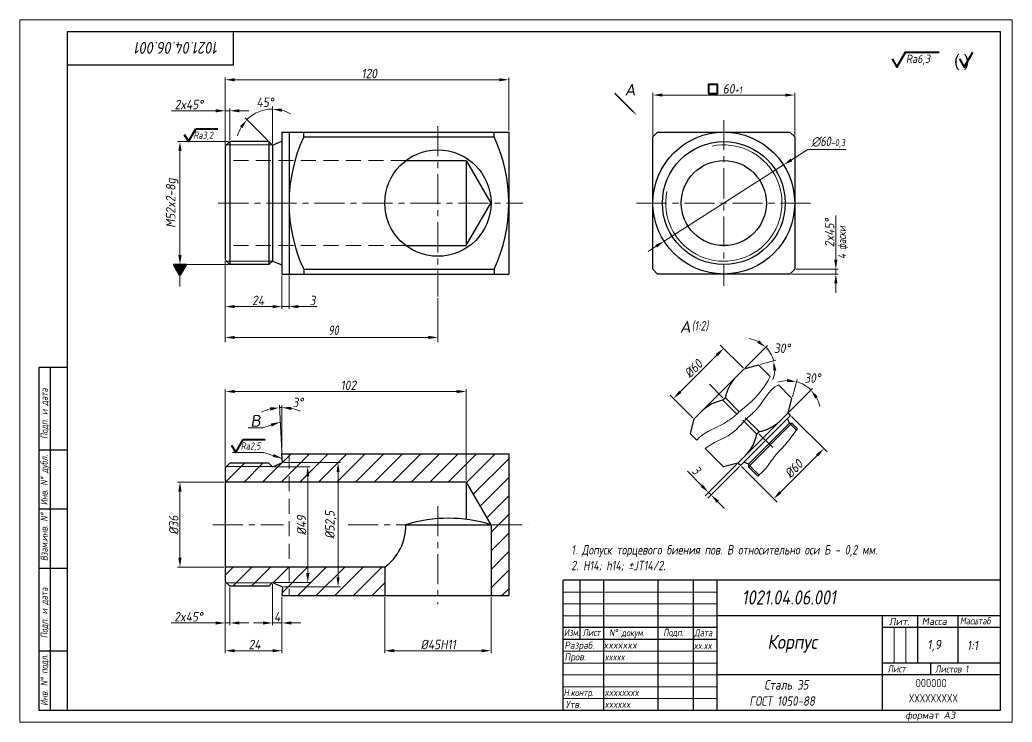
# Model space of a CAD drawing. Header units: millimetres. Extents: x 2158 to 2578, y -2587 to -2290.
import ezdxf

# ---------------------------------------------------------------- set-up
doc = ezdxf.new("R2010")
doc.units = ezdxf.units.MM
doc.linetypes.add('CENTER', pattern=[50.8, 31.75, -6.35, 6.35, -6.35])
doc.linetypes.add('HIDDEN', pattern=[9.525, 6.35, -3.175])
for name, color, linetype, lineweight in [('Ax', 1, 'CENTER', 18), ('Dim', 3, 'Continuous', 40), ('Hatch', 5, 'Continuous', 18), ('Hidden', 6, 'HIDDEN', 18), ('Slim', 8, 'Continuous', 18), ('Text', 2, 'Continuous', 40), ('Wide', 31, 'Continuous', 60)]:
    doc.layers.add(name, color=color, linetype=linetype, lineweight=lineweight)
doc.styles.add('курсив', font='romans.shx', dxfattribs={"oblique": 10})
doc.styles.add('курсив 0_75', font='romans.shx', dxfattribs={"width": 0.75, "oblique": 10})
doc.styles.add('курсив 0_85', font='romans.shx', dxfattribs={"width": 0.85, "oblique": 10})
doc.dimstyles.new('L.Arrow', dxfattribs={"dimtxt": 4, "dimasz": 4, "dimexe": 2, "dimexo": 0.625, "dimgap": 1, "dimtad": 1, "dimlfac": 5, "dimtxsty": 'курсив 0_85', "dimcen": 0, "dimclrd": 256, "dimclre": 256, "dimclrt": 256, "dimadec": 1, "dimazin": 0, "dimtp": 0.0165, "dimtm": 0.0075, "dimtfac": 1, "dimtmove": 0, "dimatfit": 3, "dimfxl": 1, "dimlwd": 18, "dimlwe": 18, "dimarcsym": 0})
doc.dimstyles.new('к1_1', dxfattribs={"dimtxt": 4, "dimasz": 4, "dimexe": 1, "dimexo": 0.625, "dimtad": 1, "dimtxsty": 'курсив 0_85', "dimcen": 0, "dimadec": 0, "dimazin": 0, "dimtfac": 1, "dimtmove": 0, "dimatfit": 3, "dimldrblk": 'DOTSMALL', "dimfxl": 1, "dimlwd": 18, "dimlwe": 18, "dimarcsym": 0})
doc.dimstyles.new('к1_1св', dxfattribs={"dimtxt": 4, "dimasz": 4, "dimexe": 2, "dimexo": 0.625, "dimgap": 1, "dimtad": 1, "dimtoh": 1, "dimtxsty": 'курсив 0_75', "dimcen": 0, "dimadec": 0, "dimazin": 0, "dimtfac": 1, "dimtmove": 0, "dimatfit": 3, "dimldrblk": 'DOTSMALL', "dimfxl": 1, "dimlwd": 18, "dimlwe": 18, "dimarcsym": 0})
doc.dimstyles.new('к1_2', dxfattribs={"dimtxt": 4, "dimasz": 4, "dimexe": 2, "dimexo": 0.625, "dimgap": 1, "dimtad": 1, "dimlfac": 2, "dimtxsty": 'курсив 0_85', "dimcen": 0, "dimadec": 1, "dimazin": 0, "dimtfac": 1, "dimtmove": 0, "dimatfit": 3, "dimldrblk": 'DOTSMALL', "dimfxl": 1, "dimlwd": 18, "dimlwe": 18, "dimarcsym": 0})

# ---------------------------------------------------------------- blocks, each defined once
blk = doc.blocks.new('*D609')
at = {"layer": 'Defpoints', "color": 0, "transparency": 16777216}
for p in [(2485.74, -2322.12), (2425.74, -2339.81), (2485.74, -2339.81)]:
    blk.add_point(p, dxfattribs=at)
at = {"layer": 'Dim', "color": 0, "lineweight": 18, "transparency": 16777216}
for p, q in [((2425.74, -2339.18), (2425.74, -2321.12)), ((2429.74, -2322.12), (2481.74, -2322.12)), ((2485.74, -2339.18), (2485.74, -2321.12))]:
    blk.add_line(p, q, dxfattribs=at)
at = {"layer": 'Dim', "color": 0, "transparency": 16777216}
for points in [[(2429.74, -2321.45), (2429.74, -2322.79), (2425.74, -2322.12)], [(2481.74, -2321.45), (2481.74, -2322.79), (2485.74, -2322.12)]]:
    blk.add_solid(points, dxfattribs=at)
at = {"layer": 'Dim', "color": 0, "transparency": 16777216, "insert": (2459.36, -2319.5), "char_height": 4, "attachment_point": 5, "style": 'курсив 0_85'}
blk.add_mtext('60{\\H0.75x\\S+1', dxfattribs=at)
blk = doc.blocks.new('_DotSmall')
at = {"color": 0, "linetype": 'ByBlock', "const_width": 0.5}
blk.add_lwpolyline([(-122670.93, 17467.94, 1), (-122670.8, 17467.94, 1)], format="xyb", close=True, dxfattribs=at)
blk = doc.blocks.new('*D610')
at = {"layer": 'Defpoints', "color": 0, "transparency": 16777216}
for p in [(2364.72, -2315.66), (2364.72, -2337.81), (2244.72, -2343.81)]:
    blk.add_point(p, dxfattribs=at)
at = {"layer": 'Dim', "color": 0, "lineweight": 18, "transparency": 16777216}
for p, q in [((2244.72, -2343.18), (2244.72, -2314.66)), ((2248.72, -2315.66), (2360.72, -2315.66)), ((2364.72, -2337.18), (2364.72, -2314.66))]:
    blk.add_line(p, q, dxfattribs=at)
at = {"layer": 'Dim', "color": 0, "transparency": 16777216}
for points in [[(2248.72, -2314.99), (2248.72, -2316.32), (2244.72, -2315.66)], [(2360.72, -2314.99), (2360.72, -2316.32), (2364.72, -2315.66)]]:
    blk.add_solid(points, dxfattribs=at)
at = {"layer": 'Dim', "color": 0, "transparency": 16777216, "insert": (2305.65, -2313.03), "char_height": 4, "attachment_point": 5, "style": 'курсив 0_85'}
blk.add_mtext('120', dxfattribs=at)
blk = doc.blocks.new('*D611')
at = {"layer": 'Defpoints', "color": 0, "transparency": 16777216}
for p in [(2481.03, -2351.68), (2430.44, -2383.94)]:
    blk.add_point(p, dxfattribs=at)
at = {"layer": 'Dim', "color": 0, "lineweight": 18, "transparency": 16777216}
for p, q in [((2491.29, -2345.14), (2484.4, -2349.52)), ((2507.59, -2345.14), (2491.29, -2345.14)), ((2430.44, -2383.94), (2481.03, -2351.68)), ((2427.07, -2386.09), (2423.7, -2388.24))]:
    blk.add_line(p, q, dxfattribs=at)
at = {"layer": 'Dim', "color": 0, "transparency": 16777216}
for points in [[(2484.05, -2348.96), (2484.76, -2350.09), (2481.03, -2351.68)], [(2426.71, -2385.53), (2427.43, -2386.65), (2430.44, -2383.94)]]:
    blk.add_solid(points, dxfattribs=at)
at = {"layer": 'Dim', "color": 0, "transparency": 16777216, "insert": (2499.94, -2341.85), "char_height": 4, "attachment_point": 5, "style": 'курсив 0_75'}
blk.add_mtext('∅60{\\H0.75x\\S^ -0,3', dxfattribs=at)
blk = doc.blocks.new('*D111')
at = {"layer": 'Defpoints', "color": 0, "transparency": 16777216}
for p in [(2246.72, -2341.81), (2225.55, -2393.81), (2246.72, -2393.81)]:
    blk.add_point(p, dxfattribs=at)
at = {"layer": 'Dim', "color": 0, "lineweight": 18, "transparency": 16777216}
for p, q in [((2246.1, -2341.81), (2224.55, -2341.81)), ((2225.55, -2345.81), (2225.55, -2389.81)), ((2246.1, -2393.81), (2224.55, -2393.81))]:
    blk.add_line(p, q, dxfattribs=at)
at = {"layer": 'Dim', "color": 0, "transparency": 16777216}
for points in [[(2224.88, -2345.81), (2226.22, -2345.81), (2225.55, -2341.81)], [(2224.88, -2389.81), (2226.22, -2389.81), (2225.55, -2393.81)]]:
    blk.add_solid(points, dxfattribs=at)
at = {"layer": 'Dim', "color": 0, "transparency": 16777216, "insert": (2222.26, -2367.81), "char_height": 4, "attachment_point": 5, "rotation": 90, "style": 'курсив 0_85'}
blk.add_mtext('M52x2-8g', dxfattribs=at)
blk = doc.blocks.new('*D612')
at = {"layer": 'Defpoints', "color": 0, "transparency": 16777216}
for p in [(2244.72, -2391.81), (2334.72, -2407.36), (2334.72, -2424.63)]:
    blk.add_point(p, dxfattribs=at)
at = {"layer": 'Dim', "color": 0, "lineweight": 18, "transparency": 16777216}
for p, q in [((2244.72, -2392.43), (2244.72, -2426.63)), ((2334.72, -2407.98), (2334.72, -2426.63)), ((2248.72, -2424.63), (2330.72, -2424.63))]:
    blk.add_line(p, q, dxfattribs=at)
at = {"layer": 'Dim', "color": 0, "transparency": 16777216}
for points in [[(2248.72, -2423.97), (2248.72, -2425.3), (2244.72, -2424.63)], [(2330.72, -2423.97), (2330.72, -2425.3), (2334.72, -2424.63)]]:
    blk.add_solid(points, dxfattribs=at)
at = {"layer": 'Dim', "color": 0, "transparency": 16777216, "insert": (2290.53, -2421.63), "char_height": 4, "attachment_point": 5, "style": 'курсив 0_75'}
blk.add_mtext('90', dxfattribs=at)
blk = doc.blocks.new('*D613')
at = {"layer": 'Defpoints', "color": 0, "transparency": 16777216}
for p in [(2244.72, -2485.81), (2225.55, -2521.81), (2244.72, -2521.81)]:
    blk.add_point(p, dxfattribs=at)
at = {"layer": 'Dim', "color": 0, "lineweight": 18, "transparency": 16777216}
for p, q in [((2244.1, -2485.81), (2224.55, -2485.81)), ((2225.55, -2489.81), (2225.55, -2517.81)), ((2244.1, -2521.81), (2224.55, -2521.81))]:
    blk.add_line(p, q, dxfattribs=at)
at = {"layer": 'Dim', "color": 0, "transparency": 16777216}
for points in [[(2224.88, -2489.81), (2226.22, -2489.81), (2225.55, -2485.81)], [(2224.88, -2517.81), (2226.22, -2517.81), (2225.55, -2521.81)]]:
    blk.add_solid(points, dxfattribs=at)
at = {"layer": 'Dim', "color": 0, "transparency": 16777216, "insert": (2222.93, -2504.04), "char_height": 4, "attachment_point": 5, "rotation": 90, "style": 'курсив 0_85'}
blk.add_mtext('%%c36', dxfattribs=at)
blk = doc.blocks.new('*D614')
at = {"layer": 'Defpoints', "color": 0, "transparency": 16777216}
for p in [(2244.72, -2447.49), (2244.72, -2479.81), (2346.72, -2485.81)]:
    blk.add_point(p, dxfattribs=at)
at = {"layer": 'Dim', "color": 0, "lineweight": 18, "transparency": 16777216}
for p, q in [((2244.72, -2479.19), (2244.72, -2446.49)), ((2342.72, -2447.49), (2248.72, -2447.49)), ((2346.72, -2485.19), (2346.72, -2446.49))]:
    blk.add_line(p, q, dxfattribs=at)
at = {"layer": 'Dim', "color": 0, "transparency": 16777216}
for points in [[(2248.72, -2446.83), (2248.72, -2448.16), (2244.72, -2447.49)], [(2342.72, -2446.83), (2342.72, -2448.16), (2346.72, -2447.49)]]:
    blk.add_solid(points, dxfattribs=at)
at = {"layer": 'Dim', "color": 0, "transparency": 16777216, "insert": (2296.83, -2444.87), "char_height": 4, "attachment_point": 5, "style": 'курсив 0_85'}
blk.add_mtext('102', dxfattribs=at)
blk = doc.blocks.new('*D615')
at = {"layer": 'Defpoints', "color": 0, "transparency": 16777216}
for p in [(2312.22, -2533.81), (2357.22, -2533.81), (2357.22, -2557.12)]:
    blk.add_point(p, dxfattribs=at)
at = {"layer": 'Dim', "color": 0, "lineweight": 18, "transparency": 16777216}
for p, q in [((2312.22, -2534.44), (2312.22, -2558.12)), ((2357.22, -2534.44), (2357.22, -2558.12)), ((2316.22, -2557.12), (2353.22, -2557.12))]:
    blk.add_line(p, q, dxfattribs=at)
at = {"layer": 'Dim', "color": 0, "transparency": 16777216}
for points in [[(2316.22, -2556.45), (2316.22, -2557.79), (2312.22, -2557.12)], [(2353.22, -2556.45), (2353.22, -2557.79), (2357.22, -2557.12)]]:
    blk.add_solid(points, dxfattribs=at)
at = {"layer": 'Dim', "color": 0, "transparency": 16777216, "insert": (2334.9, -2554.5), "char_height": 4, "attachment_point": 5, "style": 'курсив 0_85'}
blk.add_mtext('%%c45H11', dxfattribs=at)
blk = doc.blocks.new('*D616')
at = {"layer": 'Defpoints', "color": 0, "transparency": 16777216}
for p in [(2244.72, -2527.81), (2268.72, -2533.81), (2268.72, -2557.12)]:
    blk.add_point(p, dxfattribs=at)
at = {"layer": 'Dim', "color": 0, "lineweight": 18, "transparency": 16777216}
for p, q in [((2244.72, -2528.44), (2244.72, -2558.12)), ((2268.72, -2534.44), (2268.72, -2558.12)), ((2248.72, -2557.12), (2264.72, -2557.12))]:
    blk.add_line(p, q, dxfattribs=at)
at = {"layer": 'Dim', "color": 0, "transparency": 16777216}
for points in [[(2248.72, -2556.45), (2248.72, -2557.79), (2244.72, -2557.12)], [(2264.72, -2556.45), (2264.72, -2557.79), (2268.72, -2557.12)]]:
    blk.add_solid(points, dxfattribs=at)
at = {"layer": 'Dim', "color": 0, "transparency": 16777216, "insert": (2257.17, -2554.5), "char_height": 4, "attachment_point": 5, "style": 'курсив 0_85'}
blk.add_mtext('24', dxfattribs=at)
blk = doc.blocks.new('*D617')
at = {"layer": 'Defpoints', "color": 0, "transparency": 16777216}
for p in [(2268.92, -2477.56), (2268.92, -2530.06), (2292.47, -2530.06)]:
    blk.add_point(p, dxfattribs=at)
at = {"layer": 'Dim', "color": 0, "lineweight": 18, "transparency": 16777216}
for p, q in [((2269.54, -2477.56), (2293.47, -2477.56)), ((2292.47, -2481.56), (2292.47, -2526.06)), ((2269.54, -2530.06), (2293.47, -2530.06))]:
    blk.add_line(p, q, dxfattribs=at)
at = {"layer": 'Dim', "color": 0, "transparency": 16777216}
for points in [[(2291.8, -2481.56), (2293.13, -2481.56), (2292.47, -2477.56)], [(2291.8, -2526.06), (2293.13, -2526.06), (2292.47, -2530.06)]]:
    blk.add_solid(points, dxfattribs=at)
at = {"layer": 'Dim', "color": 0, "transparency": 16777216, "insert": (2289.46, -2503.89), "char_height": 4, "attachment_point": 5, "rotation": 90, "style": 'курсив 0_85'}
blk.add_mtext('%%c52,5', dxfattribs=at)
blk = doc.blocks.new('*D618')
at = {"layer": 'Defpoints', "color": 0, "transparency": 16777216}
for p in [(2264.72, -2479.31), (2264.72, -2528.31), (2279.63, -2528.31)]:
    blk.add_point(p, dxfattribs=at)
at = {"layer": 'Dim', "color": 0, "lineweight": 18, "transparency": 16777216}
for p, q in [((2265.35, -2479.31), (2280.63, -2479.31)), ((2279.63, -2483.31), (2279.63, -2524.31)), ((2265.35, -2528.31), (2280.63, -2528.31))]:
    blk.add_line(p, q, dxfattribs=at)
at = {"layer": 'Dim', "color": 0, "transparency": 16777216}
for points in [[(2278.97, -2483.31), (2280.3, -2483.31), (2279.63, -2479.31)], [(2278.97, -2524.31), (2280.3, -2524.31), (2279.63, -2528.31)]]:
    blk.add_solid(points, dxfattribs=at)
at = {"layer": 'Dim', "color": 0, "transparency": 16777216, "insert": (2277.01, -2504.09), "char_height": 4, "attachment_point": 5, "rotation": 90, "style": 'курсив 0_85'}
blk.add_mtext('%%c49', dxfattribs=at)
blk = doc.blocks.new('*D619')
at = {"layer": 'Defpoints', "color": 0, "transparency": 16777216}
for p in [(2264.72, -2528.31), (2268.72, -2533.81), (2268.72, -2545.38)]:
    blk.add_point(p, dxfattribs=at)
at = {"layer": 'Dim', "color": 0, "lineweight": 18, "transparency": 16777216}
for p, q in [((2264.72, -2528.94), (2264.72, -2546.38)), ((2268.72, -2534.44), (2268.72, -2546.38)), ((2260.72, -2545.38), (2256.72, -2545.38)), ((2264.72, -2545.38), (2268.72, -2545.38)), ((2272.72, -2545.38), (2276.72, -2545.38))]:
    blk.add_line(p, q, dxfattribs=at)
at = {"layer": 'Dim', "color": 0, "transparency": 16777216}
for points in [[(2260.72, -2544.72), (2260.72, -2546.05), (2264.72, -2545.38)], [(2272.72, -2544.72), (2272.72, -2546.05), (2268.72, -2545.38)]]:
    blk.add_solid(points, dxfattribs=at)
at = {"layer": 'Dim', "color": 0, "transparency": 16777216, "insert": (2266.72, -2542.76), "char_height": 4, "attachment_point": 5, "style": 'курсив 0_85'}
blk.add_mtext('4', dxfattribs=at)
blk = doc.blocks.new('*D620')
at = {"layer": 'Defpoints', "color": 0, "transparency": 16777216}
for p in [(2268.04, -2454.27), (2268.72, -2471.8), (2268.72, -2473.81), (2268.72, -2473.81), (2268.92, -2477.56)]:
    blk.add_point(p, dxfattribs=at)
at = {"layer": 'Dim', "color": 0, "lineweight": 18, "transparency": 16777216}
for p, q in [((2268.69, -2473.19), (2267.65, -2453.29)), ((2268.72, -2471.17), (2268.72, -2453.26))]:
    blk.add_line(p, q, dxfattribs=at)
for start, end in [(104.7395, 116.479), (90, 93), (66.521, 78.2605)]:
    blk.add_arc((2268.72, -2473.81), 19.56, start, end, dxfattribs=at)
at = {"layer": 'Dim', "color": 0, "transparency": 16777216}
for points in [[(2263.64, -2454.24), (2263.85, -2455.56), (2267.7, -2454.29)], [(2272.63, -2455.33), (2272.77, -2454), (2268.72, -2454.26)]]:
    blk.add_solid(points, dxfattribs=at)
at = {"layer": 'Dim', "color": 0, "transparency": 16777216, "insert": (2275.5, -2452.11), "char_height": 4, "attachment_point": 5, "style": 'курсив 0_85'}
blk.add_mtext('3°', dxfattribs=at)
blk = doc.blocks.new('*D621')
at = {"layer": 'Defpoints', "color": 0, "transparency": 16777216}
for p in [(2268.72, -2397.81), (2271.72, -2397.81), (2271.72, -2411.59)]:
    blk.add_point(p, dxfattribs=at)
at = {"layer": 'Dim', "color": 0, "lineweight": 18, "transparency": 16777216}
for p, q in [((2268.72, -2398.43), (2268.72, -2412.59)), ((2271.72, -2398.43), (2271.72, -2412.59)), ((2264.72, -2411.59), (2260.72, -2411.59)), ((2268.72, -2411.59), (2271.72, -2411.59)), ((2275.72, -2411.59), (2283.65, -2411.59))]:
    blk.add_line(p, q, dxfattribs=at)
at = {"layer": 'Dim', "color": 0, "transparency": 16777216}
for points in [[(2264.72, -2410.92), (2264.72, -2412.26), (2268.72, -2411.59)], [(2275.72, -2410.92), (2275.72, -2412.26), (2271.72, -2411.59)]]:
    blk.add_solid(points, dxfattribs=at)
at = {"layer": 'Dim', "color": 0, "transparency": 16777216, "insert": (2281.68, -2408.97), "char_height": 4, "attachment_point": 5, "style": 'курсив 0_85'}
blk.add_mtext('3', dxfattribs=at)
blk = doc.blocks.new('*D622')
at = {"layer": 'Defpoints', "color": 0, "transparency": 16777216}
for p in [(2244.72, -2391.81), (2268.72, -2397.81), (2268.72, -2411.59)]:
    blk.add_point(p, dxfattribs=at)
at = {"layer": 'Dim', "color": 0, "lineweight": 18, "transparency": 16777216}
for p, q in [((2244.72, -2392.43), (2244.72, -2412.59)), ((2268.72, -2398.43), (2268.72, -2412.59)), ((2248.72, -2411.59), (2264.72, -2411.59))]:
    blk.add_line(p, q, dxfattribs=at)
at = {"layer": 'Dim', "color": 0, "transparency": 16777216}
for points in [[(2248.72, -2410.92), (2248.72, -2412.26), (2244.72, -2411.59)], [(2264.72, -2410.92), (2264.72, -2412.26), (2268.72, -2411.59)]]:
    blk.add_solid(points, dxfattribs=at)
at = {"layer": 'Dim', "color": 0, "transparency": 16777216, "insert": (2258.64, -2408.97), "char_height": 4, "attachment_point": 5, "style": 'курсив 0_85'}
blk.add_mtext('24', dxfattribs=at)
blk = doc.blocks.new('*D623')
at = {"layer": 'Defpoints', "color": 0, "transparency": 16777216}
for p in [(2244.72, -2527.81), (2246.72, -2529.81), (2244.72, -2545.38)]:
    blk.add_point(p, dxfattribs=at)
at = {"layer": 'Dim', "color": 0, "lineweight": 18, "transparency": 16777216}
for p, q in [((2244.72, -2528.44), (2244.72, -2546.38)), ((2246.72, -2530.44), (2246.72, -2546.38)), ((2240.72, -2545.38), (2221.82, -2545.38)), ((2246.72, -2545.38), (2244.72, -2545.38)), ((2250.72, -2545.38), (2254.72, -2545.38))]:
    blk.add_line(p, q, dxfattribs=at)
at = {"layer": 'Dim', "color": 0, "transparency": 16777216}
for points in [[(2240.72, -2544.72), (2240.72, -2546.05), (2244.72, -2545.38)], [(2250.72, -2544.72), (2250.72, -2546.05), (2246.72, -2545.38)]]:
    blk.add_solid(points, dxfattribs=at)
at = {"layer": 'Dim', "color": 0, "transparency": 16777216, "insert": (2229.19, -2542.76), "char_height": 4, "attachment_point": 5, "style": 'курсив 0_85'}
blk.add_mtext('2x45%%d', dxfattribs=at)
blk = doc.blocks.new('*D624')
at = {"layer": 'Defpoints', "color": 0, "transparency": 16777216}
for p in [(2455.67, -2429.25), (2464.33, -2437.92), (2443.12, -2459.14)]:
    blk.add_point(p, dxfattribs=at)
at = {"layer": 'Dim', "color": 0, "lineweight": 18, "transparency": 16777216}
for p, q in [((2463.89, -2437.48), (2454.25, -2427.84)), ((2437.28, -2447.64), (2452.84, -2432.08)), ((2442.68, -2458.69), (2433.04, -2449.05))]:
    blk.add_line(p, q, dxfattribs=at)
at = {"layer": 'Dim', "color": 0, "transparency": 16777216}
for points in [[(2452.37, -2431.61), (2453.31, -2432.55), (2455.67, -2429.25)], [(2436.81, -2447.17), (2437.75, -2448.11), (2434.45, -2450.47)]]:
    blk.add_solid(points, dxfattribs=at)
at = {"layer": 'Dim', "color": 0, "transparency": 16777216, "insert": (2442.89, -2437.79), "char_height": 4, "attachment_point": 5, "rotation": 45, "style": 'курсив 0_85'}
blk.add_mtext('%%c60', dxfattribs=at)
blk = doc.blocks.new('*D625')
at = {"layer": 'Defpoints', "color": 0, "transparency": 16777216}
for p in [(2474.95, -2430.49), (2464.33, -2437.92), (2464.33, -2437.92), (2470.47, -2436.28), (2443.12, -2459.14)]:
    blk.add_point(p, dxfattribs=at)
at = {"layer": 'Dim', "color": 0, "lineweight": 18, "transparency": 16777216}
for p, q in [((2464.78, -2437.48), (2474.2, -2428.05)), ((2471.08, -2436.11), (2477.81, -2434.31))]:
    blk.add_line(p, q, dxfattribs=at)
for start, end in [(62.7592, 80.5184), (15, 45), (339.4816, 357.2408)]:
    blk.add_arc((2464.33, -2437.92), 12.96, start, end, dxfattribs=at)
at = {"layer": 'Dim', "color": 0, "transparency": 16777216}
for points in [[(2470.66, -2425.86), (2469.87, -2426.94), (2473.5, -2428.76)], [(2476.61, -2438.62), (2477.94, -2438.47), (2476.85, -2434.57)]]:
    blk.add_solid(points, dxfattribs=at)
at = {"layer": 'Dim', "color": 0, "transparency": 16777216, "insert": (2480.45, -2429.19), "char_height": 4, "attachment_point": 5, "style": 'курсив 0_85'}
blk.add_mtext('30°', dxfattribs=at)
blk = doc.blocks.new('*D112')
at = {"layer": 'Defpoints', "color": 0, "transparency": 16777216}
for p in [(2484, -2457.59), (2498.08, -2471.67), (2462.79, -2478.8)]:
    blk.add_point(p, dxfattribs=at)
at = {"layer": 'Dim', "color": 0, "lineweight": 18, "transparency": 16777216}
for p, q in [((2484.44, -2458.03), (2499.49, -2473.08)), ((2479.69, -2490.05), (2495.25, -2474.5)), ((2463.23, -2479.25), (2478.28, -2494.29))]:
    blk.add_line(p, q, dxfattribs=at)
at = {"layer": 'Dim', "color": 0, "transparency": 16777216}
for points in [[(2494.78, -2474.02), (2495.72, -2474.97), (2498.08, -2471.67)], [(2479.22, -2489.58), (2480.17, -2490.52), (2476.87, -2492.88)]]:
    blk.add_solid(points, dxfattribs=at)
at = {"layer": 'Dim', "color": 0, "transparency": 16777216, "insert": (2485.37, -2480.14), "char_height": 4, "attachment_point": 5, "rotation": 45, "style": 'курсив 0_85'}
blk.add_mtext('%%c60', dxfattribs=at)
blk = doc.blocks.new('*D626')
at = {"layer": 'Defpoints', "color": 0, "transparency": 16777216}
for p in [(2488.71, -2444.15), (2484.59, -2450.39), (2482.94, -2456.53), (2482.94, -2456.53), (2461.73, -2477.74)]:
    blk.add_point(p, dxfattribs=at)
at = {"layer": 'Dim', "color": 0, "lineweight": 18, "transparency": 16777216}
for p, q in [((2484.75, -2449.79), (2486.73, -2442.37)), ((2483.38, -2456.09), (2493.3, -2446.17))]:
    blk.add_line(p, q, dxfattribs=at)
for start, end in [(91.8447, 108.6894), (45, 75), (11.3106, 28.1553)]:
    blk.add_arc((2482.94, -2456.53), 13.65, start, end, dxfattribs=at)
at = {"layer": 'Dim', "color": 0, "transparency": 16777216}
for points in [[(2482.58, -2442.22), (2482.43, -2443.54), (2486.48, -2443.34)], [(2494.45, -2450.48), (2495.52, -2449.69), (2492.6, -2446.87)]]:
    blk.add_solid(points, dxfattribs=at)
at = {"layer": 'Dim', "color": 0, "transparency": 16777216, "insert": (2493.3, -2441.81), "char_height": 4, "attachment_point": 5, "style": 'курсив 0_85'}
blk.add_mtext('30°', dxfattribs=at)
blk = doc.blocks.new('*D627')
at = {"layer": 'Defpoints', "color": 0, "transparency": 16777216}
for p in [(2461.73, -2477.74), (2462.79, -2478.8), (2450.34, -2491.26)]:
    blk.add_point(p, dxfattribs=at)
at = {"layer": 'Dim', "color": 0, "lineweight": 18, "transparency": 16777216}
for p, q in [((2446.45, -2487.37), (2440.31, -2481.23)), ((2461.29, -2478.19), (2447.86, -2491.61)), ((2462.35, -2479.25), (2448.92, -2492.67)), ((2450.34, -2491.26), (2449.28, -2490.2)), ((2453.16, -2494.09), (2455.99, -2496.91))]:
    blk.add_line(p, q, dxfattribs=at)
at = {"layer": 'Dim', "color": 0, "transparency": 16777216}
for points in [[(2446.92, -2486.9), (2445.98, -2487.84), (2449.28, -2490.2)], [(2453.64, -2493.61), (2452.69, -2494.56), (2450.34, -2491.26)]]:
    blk.add_solid(points, dxfattribs=at)
at = {"layer": 'Dim', "color": 0, "transparency": 16777216, "insert": (2444.09, -2480.77), "char_height": 4, "attachment_point": 5, "rotation": 315, "style": 'курсив 0_85'}
blk.add_mtext('3', dxfattribs=at)
blk = doc.blocks.new('*D628')
at = {"layer": 'Defpoints', "color": 0, "transparency": 16777216}
for p in [(2246.72, -2328.77), (2246.72, -2341.81), (2244.72, -2343.81)]:
    blk.add_point(p, dxfattribs=at)
at = {"layer": 'Dim', "color": 0, "lineweight": 18, "transparency": 16777216}
for p, q in [((2240.72, -2328.77), (2221.98, -2328.77)), ((2244.72, -2343.18), (2244.72, -2327.77)), ((2246.72, -2328.77), (2244.72, -2328.77)), ((2246.72, -2341.18), (2246.72, -2327.77)), ((2250.72, -2328.77), (2254.72, -2328.77))]:
    blk.add_line(p, q, dxfattribs=at)
at = {"layer": 'Dim', "color": 0, "transparency": 16777216}
for points in [[(2240.72, -2328.1), (2240.72, -2329.44), (2244.72, -2328.77)], [(2250.72, -2328.1), (2250.72, -2329.44), (2246.72, -2328.77)]]:
    blk.add_solid(points, dxfattribs=at)
at = {"layer": 'Dim', "color": 0, "transparency": 16777216, "insert": (2229.35, -2326.14), "char_height": 4, "attachment_point": 5, "style": 'курсив 0_85'}
blk.add_mtext('2x45%%d', dxfattribs=at)
blk = doc.blocks.new('*D629')
at = {"layer": 'Defpoints', "color": 0, "transparency": 16777216}
for p in [(2257.08, -2330.08), (2263.22, -2341.81), (2264.72, -2343.31), (2264.72, -2343.31), (2264.72, -2392.41)]:
    blk.add_point(p, dxfattribs=at)
at = {"layer": 'Dim', "color": 0, "lineweight": 18, "transparency": 16777216}
for p, q in [((2264.72, -2342.68), (2264.72, -2327.03)), ((2262.78, -2341.37), (2253.21, -2331.8))]:
    blk.add_line(p, q, dxfattribs=at)
for start, end in [(90, 135), (59.9088, 74.9544), (150.0456, 165.0912)]:
    blk.add_arc((2264.72, -2343.31), 15.28, start, end, dxfattribs=at)
at = {"layer": 'Dim', "color": 0, "transparency": 16777216}
for points in [[(2268.6, -2329.22), (2268.77, -2327.89), (2264.72, -2328.03)], [(2250.96, -2335.27), (2252.01, -2336.09), (2253.92, -2332.51)]]:
    blk.add_solid(points, dxfattribs=at)
at = {"layer": 'Dim', "color": 0, "transparency": 16777216, "insert": (2261.59, -2325.19), "char_height": 4, "attachment_point": 5, "style": 'курсив 0_85'}
blk.add_mtext('45°', dxfattribs=at)
blk = doc.blocks.new('*D630')
at = {"layer": 'Defpoints', "color": 0, "transparency": 16777216}
for p in [(2483.74, -2397.81), (2485.74, -2395.81), (2503.16, -2397.81)]:
    blk.add_point(p, dxfattribs=at)
at = {"layer": 'Dim', "color": 0, "lineweight": 18, "transparency": 16777216}
for p, q in [((2503.16, -2391.81), (2503.16, -2373.06)), ((2484.36, -2397.81), (2504.16, -2397.81)), ((2486.36, -2395.81), (2504.16, -2395.81)), ((2503.16, -2397.81), (2503.16, -2395.81)), ((2503.16, -2401.81), (2503.16, -2405.81))]:
    blk.add_line(p, q, dxfattribs=at)
at = {"layer": 'Dim', "color": 0, "transparency": 16777216}
for points in [[(2502.49, -2391.81), (2503.82, -2391.81), (2503.16, -2395.81)], [(2502.49, -2401.81), (2503.82, -2401.81), (2503.16, -2397.81)]]:
    blk.add_solid(points, dxfattribs=at)
at = {"layer": 'Dim', "color": 0, "transparency": 16777216, "insert": (2500.53, -2380.43), "char_height": 4, "attachment_point": 5, "rotation": 90, "style": 'курсив 0_85'}
blk.add_mtext('2x45%%d', dxfattribs=at)

msp = doc.modelspace()

# ---------------------------------------------------------------- hatches: boundary and pattern name
at = {"layer": 'Dim'}
h = msp.add_hatch(color=256, dxfattribs=at)
h.paths.add_polyline_path([(2225.5503, -2398.3072), (2225.5503, -2398.3072), (2222.9522, -2393.8072), (2225.5503, -2393.8072)])
h.paths.add_polyline_path([(2225.5503, -2398.3072), (2225.5503, -2393.8072), (2228.1483, -2393.8072)])
at = {"layer": 'Hatch'}
h = msp.add_hatch(dxfattribs=at)
h.set_pattern_fill('ANSI31', color=256, scale=1.75, style=0)
h.set_pattern_definition([(45, (-6666.7325, 5347.427), (-3.928862, 3.928862), [])])
h.paths.add_polyline_path([(2271.7209, -2485.8149), (2271.7209, -2473.8149), (2268.7209, -2473.8149), (2268.9174, -2477.5649), (2264.7209, -2479.3149), (2264.6209, -2479.2149), (2245.3209, -2479.2149), (2244.7209, -2479.8149), (2244.7209, -2485.8149)])
h.paths.add_polyline_path([(2271.7209, -2473.8149), (2271.7209, -2485.8149), (2346.7209, -2485.8149), (2357.0899, -2503.7746, -0.00056176), (2357.2209, -2503.8149), (2364.7209, -2503.8149), (2364.7209, -2473.8149)])
h.paths.add_polyline_path([(2357.2209, -2533.8149), (2364.7209, -2533.8149), (2364.7209, -2503.8149), (2357.2209, -2503.8149)])
h.paths.add_polyline_path([(2312.2209, -2521.8149), (2271.7209, -2521.8149), (2271.7209, -2533.8149), (2312.2209, -2533.8149)])
h.paths.add_polyline_path([(2264.6209, -2528.4149), (2264.7209, -2528.3149), (2268.9174, -2530.0649), (2268.7209, -2533.8149), (2271.7209, -2533.8149), (2271.7209, -2521.8149), (2244.7209, -2521.8149), (2244.7209, -2527.8149), (2245.3209, -2528.4149)])
h.paths.add_polyline_path([(2263.2209, -2529.8149), (2264.6209, -2528.4149), (2245.3209, -2528.4149), (2246.7209, -2529.8149)], flags=17)
h.paths.add_polyline_path([(2246.7209, -2477.8149), (2245.3209, -2479.2149), (2264.6209, -2479.2149), (2263.2209, -2477.8149)], flags=17)

# ---------------------------------------------------------------- linework, layer by layer
for p, q in [((2248.1944, -2309.3183), (2248.1944, -2295.3183)), ((2178.1944, -2309.3183), (2248.1944, -2309.3183)), ((2268.7209, -2337.8072), (2271.7209, -2337.8072)), ((2268.7209, -2337.8072), (2268.7209, -2397.8072)), ((2271.7209, -2337.8072), (2364.7209, -2337.8072)), ((2271.7209, -2337.8072), (2271.7209, -2397.8072)), ((2277.9225, -2339.8072), (2277.9225, -2337.8072)), ((2358.5193, -2339.8072), (2358.5193, -2337.8072)), ((2364.7209, -2337.8072), (2364.7209, -2397.8072)), ((2427.7381, -2337.8072), (2425.7381, -2339.8072)), ((2427.7381, -2337.8072), (2483.7381, -2337.8072)), ((2483.7381, -2337.8072), (2485.7381, -2339.8072)), ((2246.7209, -2341.8072), (2244.7209, -2343.8072)), ((2263.2209, -2341.8072), (2246.7209, -2341.8072)), ((2246.7209, -2341.8072), (2246.7209, -2393.8072)), ((2264.7209, -2343.3072), (2263.2209, -2341.8072)), ((2263.2209, -2341.8072), (2263.2209, -2393.8072)), ((2264.7209, -2343.3072), (2268.7209, -2341.6392)), ((2264.7209, -2343.3072), (2264.7209, -2392.4072)), ((2277.9225, -2339.8072), (2358.5193, -2339.8072)), ((2425.7381, -2395.8072), (2425.7381, -2339.8072)), ((2485.7381, -2339.8072), (2485.7381, -2395.8072)), ((2244.7209, -2343.8072), (2244.7209, -2391.8072)), ((2321.2209, -2349.8072), (2346.7209, -2349.8072)), ((2346.7209, -2349.8072), (2346.7209, -2385.8072)), ((2346.7209, -2349.8072), (2357.1132, -2367.8072)), ((2346.7209, -2385.8072), (2357.1132, -2367.8072)), ((2321.2209, -2385.8072), (2346.7209, -2385.8072)), ((2246.7209, -2393.8072), (2244.7209, -2391.8072)), ((2263.2209, -2393.8072), (2246.7209, -2393.8072)), ((2264.7209, -2392.3072), (2263.2209, -2393.8072)), ((2264.7209, -2392.3072), (2268.7209, -2393.9753)), ((2268.7209, -2397.8072), (2271.7209, -2397.8072)), ((2271.7209, -2397.8072), (2364.7209, -2397.8072)), ((2277.9225, -2395.8072), (2358.5193, -2395.8072)), ((2277.9225, -2395.8072), (2277.9225, -2397.8072)), ((2358.5193, -2395.8072), (2358.5193, -2397.8072)), ((2425.7381, -2395.8072), (2427.7381, -2397.8072)), ((2483.7381, -2397.8072), (2427.7381, -2397.8072)), ((2485.7381, -2395.8072), (2483.7381, -2397.8072)), ((2177.7818, -2437.3244), (2165.7818, -2437.3244)), ((2165.7818, -2437.3244), (2165.7818, -2582.3244)), ((2170.7823, -2582.2541), (2170.7823, -2437.3244)), ((2443.1205, -2459.1352), (2464.3337, -2437.922)), ((2464.3337, -2437.922), (2470.4749, -2436.2764)), ((2470.4749, -2436.2764), (2475.348, -2441.1495)), ((2484.5874, -2450.389), (2478.8482, -2444.6497)), ((2456.3904, -2450.1919), (2455.3904, -2451.1919)), ((2455.3904, -2451.1919), (2461.2309, -2457.0324)), ((2456.3904, -2450.1919), (2462.2645, -2456.066)), ((2482.9419, -2456.5302), (2484.5874, -2450.389)), ((2461.7287, -2477.7434), (2482.9419, -2456.5302)), ((2484.0025, -2457.5909), (2482.9419, -2456.5302)), ((2443.1205, -2459.1352), (2441.4749, -2465.2764)), ((2484.0025, -2457.5909), (2462.7893, -2478.8041)), ((2469.672, -2465.4735), (2463.8315, -2459.633)), ((2470.672, -2464.4735), (2464.7978, -2458.5994)), ((2483.4722, -2460.9496), (2466.1481, -2478.2737)), ((2466.1481, -2479.3344), (2484.5329, -2460.9496)), ((2483.4722, -2460.9496), (2482.6477, -2458.9457)), ((2483.4722, -2460.9496), (2484.5329, -2460.9496)), ((2484.5329, -2460.9496), (2486.8905, -2463.3073)), ((2441.4749, -2465.2764), (2444.2933, -2468.0948)), ((2470.672, -2464.4735), (2469.672, -2465.4735)), ((2177.7124, -2472.3241), (2165.7818, -2472.3255)), ((2455.5874, -2479.389), (2447.8377, -2471.6392)), ((2246.7209, -2477.8149), (2244.7209, -2479.8149)), ((2263.2209, -2477.8149), (2246.7209, -2477.8149)), ((2264.7209, -2479.3149), (2263.2209, -2477.8149)), ((2264.7209, -2479.3149), (2268.9174, -2477.5649)), ((2268.9174, -2477.5649), (2268.7209, -2473.8149)), ((2268.7209, -2473.8149), (2271.7209, -2473.8149)), ((2271.7209, -2473.8149), (2364.7209, -2473.8149)), ((2364.7209, -2473.8149), (2364.7209, -2533.8149)), ((2461.7287, -2477.7434), (2455.5874, -2479.389)), ((2462.7893, -2478.8041), (2461.7287, -2477.7434)), ((2466.1481, -2478.2737), (2464.1441, -2477.4493)), ((2244.7209, -2479.8149), (2244.7209, -2527.8149)), ((2466.1481, -2478.2737), (2466.1481, -2479.3344)), ((2466.1481, -2479.3344), (2470.1497, -2483.336)), ((2346.7209, -2485.8149), (2244.7209, -2485.8149)), ((2346.7209, -2485.8149), (2346.7209, -2501.5702)), ((2346.7209, -2485.8149), (2357.1132, -2503.8149)), ((2177.6952, -2497.3241), (2165.7818, -2497.3238)), ((2321.2209, -2503.8149), (2357.2209, -2503.8149)), ((2357.2209, -2503.8149), (2357.2209, -2533.8149)), ((2177.7818, -2522.324), (2165.7818, -2522.322)), ((2312.2209, -2521.8149), (2244.7209, -2521.8149)), ((2312.2209, -2521.8149), (2312.2209, -2533.8149)), ((2246.7209, -2529.8149), (2244.7209, -2527.8149)), ((2264.7209, -2528.3149), (2263.2209, -2529.8149)), ((2264.7209, -2528.3149), (2268.9174, -2530.0649)), ((2387.7818, -2582.3244), (2387.7818, -2527.3244)), ((2572.7818, -2527.3244), (2387.7818, -2527.3244)), ((2394.7818, -2527.3244), (2394.7818, -2552.3244)), ((2404.7818, -2527.3244), (2404.7818, -2582.3244)), ((2427.7818, -2527.3244), (2427.7818, -2582.3244)), ((2442.7818, -2527.3244), (2442.7818, -2582.3244)), ((2452.7818, -2527.3244), (2452.7818, -2582.3244)), ((2263.2209, -2529.8149), (2246.7209, -2529.8149)), ((2268.9174, -2530.0649), (2268.7209, -2533.8149)), ((2268.7209, -2533.8149), (2271.7209, -2533.8149)), ((2271.7209, -2533.8149), (2364.7209, -2533.8149)), ((2522.7818, -2542.3244), (2452.7818, -2542.3244)), ((2522.7818, -2542.3244), (2522.7818, -2582.3244)), ((2572.7818, -2542.3244), (2522.7818, -2542.3244)), ((2537.7818, -2542.3244), (2537.7818, -2562.3244)), ((2554.7818, -2542.3244), (2554.7818, -2562.3244)), ((2452.7818, -2547.3244), (2387.7818, -2547.3244)), ((2572.7818, -2547.3244), (2522.7818, -2547.3244)), ((2452.7818, -2552.3244), (2387.7818, -2552.3244)), ((2177.7818, -2557.3248), (2165.7818, -2557.3248)), ((2572.7818, -2562.3244), (2522.7818, -2562.3244)), ((2543.2863, -2562.3244), (2543.2863, -2567.3244)), ((2522.7818, -2567.3244), (2452.7818, -2567.3244)), ((2572.7818, -2567.3244), (2522.7818, -2567.3244)), ((2165.7818, -2582.3244), (2177.7818, -2582.3244))]:
    msp.add_line(p, q)
msp.add_lwpolyline([(2177.7818, -2582.3244), (2572.7818, -2582.3244), (2572.7818, -2295.3244), (2177.7818, -2295.3244)], close=True)
for centre, radius in [((2455.7381, -2367.8072), 30), ((2455.7381, -2367.8072), 26), ((2334.7209, -2367.8072), 22.5), ((2455.7381, -2367.8072), 18)]:
    msp.add_circle(centre, radius)
for centre, radius, start, end in [((2338.0311, -2367.8072), 66.3102, 155.022791, 204.977209), ((2298.4107, -2367.8072), 66.3102, 335.022791, 24.977209), ((2472.866, -2453.0298), 16.7183, 135.912667, 170.226671), ((2458.2283, -2467.6675), 16.7183, 99.773329, 134.087333), ((2467.834, -2447.9979), 16.7183, 279.773329, 314.087333), ((2453.1963, -2462.6356), 16.7183, 315.912667, 350.226671), ((2339.2209, -2562.0768), 60.9791, 72.831477, 107.168523), ((2298.7209, -2503.8149), 22.5, 306.869898, 0)]:
    msp.add_arc(centre, radius, start, end)
at = {"layer": 'Ax', "ltscale": 0.4}
for p, q in [((2455.7381, -2332.7918), (2455.7381, -2402.8226)), ((2334.7209, -2335.3072), (2334.7209, -2407.3596)), ((2241.7904, -2367.8072), (2370.7342, -2367.8072)), ((2418.7455, -2367.8072), (2492.7308, -2367.8072)), ((2334.7209, -2496.0127), (2334.7209, -2537.4301)), ((2239.4541, -2503.8149), (2269.3129, -2503.8149)), ((2296.7257, -2503.8149), (2372.9666, -2503.8149))]:
    msp.add_line(p, q, dxfattribs=at)
at = {"layer": 'Ax'}
for p, q in [((2449.6346, -2444.4361), (2455.3932, -2450.1947)), ((2476.4277, -2471.2293), (2470.6692, -2465.4707))]:
    msp.add_line(p, q, dxfattribs=at)
at = {"layer": 'Dim'}
for points in [[(2449.3103, -2321.5163), (2453.0648, -2321.5163), (2453.0648, -2317.6832), (2449.3103, -2317.6832)], [(2225.5503, -2398.3072), (2222.9522, -2393.8072), (2228.1483, -2393.8072)]]:
    msp.add_lwpolyline(points, close=True, dxfattribs=at)
at = {"layer": 'Hidden'}
for p, q in [((2321.2209, -2349.8072), (2244.7209, -2349.8072)), ((2321.2209, -2385.8072), (2244.7209, -2385.8072)), ((2271.7209, -2473.8149), (2271.7209, -2533.8149))]:
    msp.add_line(p, q, dxfattribs=at)
at = {"layer": 'Slim'}
for p, q in [((2264.8174, -2343.2072), (2245.3209, -2343.2072)), ((2225.5503, -2393.8072), (2225.5503, -2403.0623)), ((2264.6209, -2392.4072), (2245.3209, -2392.4072)), ((2483.4734, -2460.8801), (2486.4555, -2463.8622)), ((2268.7209, -2473.8149), (2268.7209, -2471.7967)), ((2264.8174, -2479.2149), (2245.3209, -2479.2149)), ((2466.1481, -2478.3445), (2470.6519, -2482.8482)), ((2264.6209, -2528.4149), (2245.3209, -2528.4149)), ((2452.7818, -2532.3244), (2387.7818, -2532.3244)), ((2452.7818, -2537.3244), (2387.7818, -2537.3244)), ((2452.7818, -2542.3244), (2387.7818, -2542.3244)), ((2527.7818, -2547.3244), (2527.7818, -2562.3244)), ((2532.7818, -2547.3244), (2532.7818, -2562.3244)), ((2452.7818, -2557.3244), (2387.7818, -2557.3244)), ((2452.7818, -2562.3244), (2387.7818, -2562.3244)), ((2452.7818, -2567.3244), (2387.7818, -2567.3244)), ((2452.7818, -2572.3244), (2387.7818, -2572.3244)), ((2452.7818, -2577.3244), (2387.7818, -2577.3244))]:
    msp.add_line(p, q, dxfattribs=at)
msp.add_lwpolyline([(2157.7818, -2587.3244), (2577.7818, -2587.3244), (2577.7818, -2290.3244), (2157.7818, -2290.3244)], close=True, dxfattribs=at)
msp.add_arc((2455.7381, -2367.8072), 24.6, 168.52365, 101.479176, dxfattribs=at)
for points, knots in [([(2475.348, -2441.1495), (2473.2554, -2445.555), (2468.9234, -2450.9465), (2463.187, -2455.1533), (2459.7441, -2458.4893), (2453.8249, -2462.6296), (2446.9841, -2464.8742), (2444.2933, -2468.0948)], [0, 0, 0, 0, 14.63176417, 19.93140587, 21.34641928, 28.99509389, 41.5852543, 41.5852543, 41.5852543, 41.5852543]), ([(2478.8482, -2444.6497), (2474.4681, -2446.7302), (2471.9016, -2453.9389), (2466.1323, -2458.1131), (2462.979, -2461.6623), (2457.9761, -2467.0451), (2451.0873, -2468.9242), (2447.8377, -2471.6392)], [0, 0, 0, 0, 14.5474287, 19.82928645, 21.24477651, 28.78683068, 41.49060325, 41.49060325, 41.49060325, 41.49060325]), ([(2486.8905, -2463.3073), (2485.3727, -2465.2077), (2482.6187, -2469.4678), (2477.2895, -2474.3244), (2474.0411, -2479.7884), (2471.2686, -2482.2343), (2470.1497, -2483.336)], [0, 0, 0, 0, 7.29650653, 15.13510548, 21.43561444, 26.14628138, 26.14628138, 26.14628138, 26.14628138])]:
    msp.add_open_spline(points, degree=3, knots=knots, dxfattribs=at)
at = {"layer": 'Text'}
for p, q in [((2232.2594, -2336.3449), (2241.5979, -2336.3449)), ((2252.3148, -2467.7759), (2261.6534, -2467.7759))]:
    msp.add_line(p, q, dxfattribs=at)
for points in [[(2526.9706, -2306.8109), (2528.9974, -2310.3214), (2532.6767, -2303.9487), (2546.9331, -2303.9487)], [(2555.4734, -2306.8544), (2557.5002, -2310.3649), (2561.1795, -2303.9922)], [(2227.3684, -2338.7982), (2229.1057, -2341.8072), (2232.2594, -2336.3449)], [(2247.4239, -2470.2292), (2249.1611, -2473.2383), (2252.3148, -2467.7759)]]:
    msp.add_lwpolyline(points, dxfattribs=at)
at = {"layer": 'Text', "color": 4}
msp.add_lwpolyline([(2409.5228, -2321.2895, 0.6, 0.6, 0), (2414.1934, -2325.9601, 1.5, 0, 0), (2418.9817, -2330.7484, 0, 0, 0)], format="xyseb", dxfattribs=at)

# ---------------------------------------------------------------- texts
at = {"layer": 'Text', "oblique": 10}
for s, height, rotation, style, width, p in [('1021.04.06.001', 5, 180, 'курсив', 0.85, (2241.9463, -2299.6415)), ('4 фаски', 3.5, 90, 'курсив 0_75', 0.75, (2507.4361, -2391.3817)), ('Подп. и дата', 3, 90, 'курсив 0_75', 0.7, (2169.5717, -2467.5413)), ('Инв. N%%D дубл.', 3, 90, 'курсив 0_75', 0.7, (2169.538, -2495.5773)), ('Взам.инв. N%%D', 3, 90, 'курсив 0_75', 0.7, (2169.5717, -2519.2031)), ('Подп. и дата', 3, 90, 'курсив 0_75', 0.7, (2169.5717, -2551.8284)), ('Инв. N%%D подл.', 3, 90, 'курсив 0_75', 0.7, (2169.5717, -2580.4011))]:
    msp.add_text(s, height=height, rotation=rotation, dxfattribs=dict(at, style=style, width=width)).set_placement(p)
for s, height, style, width, p in [('Ra6,3', 3.5, 'курсив 0_85', 0.85, (2532.8695, -2308.5402)), ('Ra3,2', 3, 'курсив', 0.8, (2231.2366, -2340.6089)), ('Ra2,5', 3, 'курсив', 0.8, (2251.292, -2472.0399)), ('1021.04.06.001', 6, 'курсив', 0.8, (2463.3626, -2537.5934)), ('Масштаб', 3, 'курсив', 0.7, (2555.6783, -2546.0115)), ('Изм.', 3, 'курсив', 0.7, (2388.0604, -2550.9292)), ('Лист', 3, 'курсив', 0.7, (2395.9611, -2550.881)), ('N%%D докум.', 3, 'курсив', 0.7, (2407.1897, -2551.0016)), ('Подп.', 3, 'курсив', 0.7, (2430.1299, -2550.881)), ('Дата', 3, 'курсив', 0.7, (2443.2745, -2551.0194)), ('Разраб.', 3, 'курсив', 0.9, (2388.2954, -2556.3189)), ('Корпус', 6, 'курсив 0_85', 0.85, (2474.1699, -2556.3609)), ('1,9', 4, 'курсив', 0.9, (2541.8178, -2556.5356)), ('1:1', 4, 'курсив 0_85', 0.85, (2558.6369, -2556.8691)), ('Пров.', 3, 'курсив', 0.9, (2388.3213, -2561.2235)), ('xxxxx', 3, 'курсив', 0.75, (2405.2871, -2561.2453)), ('Лист ', 3, 'курсив', 0.8, (2525.0443, -2566.2933)), ('Листов 1', 3, 'курсив', 0.8, (2545.1906, -2566.3569)), ('Сталь 35', 4, 'курсив', 0.8, (2472.876, -2573.5592)), ('Н.контр.', 3, 'курсив', 0.8, (2387.912, -2576.3424)), ('xxxxxxxx', 3, 'курсив 0_85', 0.85, (2405.2871, -2576.2453)), ('Утв.', 3, 'курсив', 0.9, (2388.8429, -2581.3207)), (' ГОСТ 1050-88', 4, 'курсив', 0.8, (2464.4046, -2580.393)), ('xxxxxx', 3, 'курсив 0_85', 0.85, (2405.2871, -2581.2453))]:
    msp.add_text(s, height=height, dxfattribs=dict(at, style=style, width=width)).set_placement(p)
at = {"layer": 'Text'}
msp.add_text('( )', height=5, dxfattribs=at).set_placement((2553.2305, -2310.0363))
at = {"layer": 'Text', "style": 'курсив', "oblique": 10}
for s, p in [('Лит.', (2525.6254, -2546.264)), ('Масса', (2539.5187, -2546.1789)), ('формат А3', (2532.6392, -2585.8897))]:
    msp.add_text(s, height=3, dxfattribs=at).set_placement(p)
at = {"layer": 'Text', "ltscale": 0.8, "style": 'курсив', "oblique": 10}
for s, width, p in [('xxxxxxx', 0.95, (2404.7818, -2556.2013)), ('xx.xx', 0.7, (2443.0079, -2556.4314))]:
    msp.add_text(s, height=3, dxfattribs=dict(at, width=width)).set_placement(p)
at = {"layer": 'Text', "ltscale": 6, "insert": (2391.1552, -2512.4516), "char_height": 4, "width": 177.752582, "attachment_point": 1, "style": 'курсив 0_75'}
msp.add_mtext('1. Допуск торцевого биения пов. В относительно оси Б - 0,2 мм.\\P2. H14; h14; %%PJT14/2.', dxfattribs=at)
at = {"layer": 'Wide', "style": 'курсив', "oblique": 10}
for s, p in [('А', (2413.7328, -2322.3505)), ('А', (2437.1023, -2422.5905)), ('B', (2255.3242, -2462.4041))]:
    msp.add_text(s, height=5, dxfattribs=at).set_placement(p)
at = {"layer": 'Wide', "style": 'курсив 0_75', "oblique": 10, "width": 0.75}
msp.add_text('(1:2)', height=4, dxfattribs=at).set_placement((2442.1234, -2421.7219))
at = {"layer": 'Wide', "lineweight": 50, "style": 'курсив', "width": 0.7}
for s, p in [('OOOOOO', (2536.9335, -2572.5442)), ('XXXXXXXXX', (2534.0601, -2578.9541))]:
    msp.add_text(s, height=3.5, dxfattribs=at).set_placement(p)

# ---------------------------------------------------------------- dimensions: what is measured, and where the dimension line sits
at = {"layer": 'Dim'}
for base, p1, p2, dimstyle, picture, middle in [((2364.7209, -2315.6558), (2244.7209, -2343.8072), (2364.7209, -2337.8072), 'к1_1', '*D610', (2305.6473, -2315.6558)), ((2334.7209, -2424.6337), (2244.7209, -2391.8072), (2334.7209, -2407.3596), 'к1_1св', '*D612', (2290.5307, -2424.6337)), ((2268.7209, -2411.5913), (2244.7209, -2391.8072), (2268.7209, -2397.8072), 'к1_1', '*D622', (2258.6373, -2411.5913)), ((2271.7209, -2411.5913), (2268.7209, -2397.8072), (2271.7209, -2397.8072), 'к1_1', '*D621', (2281.6837, -2411.5913)), ((2244.7209, -2447.4918), (2346.7209, -2485.8149), (2244.7209, -2479.8149), 'к1_1', '*D614', (2296.829, -2447.4918)), ((2268.7209, -2557.1202), (2244.7209, -2527.8149), (2268.7209, -2533.8149), 'к1_1', '*D616', (2257.1733, -2557.1202)), ((2268.7209, -2545.3829), (2264.7209, -2528.3149), (2268.7209, -2533.8149), 'к1_1', '*D619', (2266.7209, -2545.3829))]:
    dim = msp.add_linear_dim(base=base, p1=p1, p2=p2, dimstyle=dimstyle, dxfattribs=at)
    dim.commit()
    dim.dimension.update_dxf_attribs({"geometry": picture, "text_midpoint": middle, "dimtype": 160})
for base, p1, p2, text, picture, middle in [((2485.7381, -2322.1203), (2425.7381, -2339.8072), (2485.7381, -2339.8072), '<>{\\H0.75x\\S+1', '*D609', (2459.3581, -2322.1203)), ((2246.7209, -2328.7692), (2244.7209, -2343.8072), (2246.7209, -2341.8072), '<>x45%%d', '*D628', (2229.348, -2328.7692)), ((2244.7209, -2545.3829), (2246.7209, -2529.8149), (2244.7209, -2527.8149), '<>x45%%d', '*D623', (2229.1898, -2545.3829)), ((2357.2209, -2557.1202), (2312.2209, -2533.8149), (2357.2209, -2533.8149), '%%c<>H11', '*D615', (2334.8972, -2557.1202))]:
    dim = msp.add_linear_dim(base=base, p1=p1, p2=p2, text=text, dimstyle='к1_1', dxfattribs=at)
    dim.commit()
    dim.dimension.update_dxf_attribs({"geometry": picture, "text_midpoint": middle, "dimtype": 160})
for base, line1, line2, picture, middle in [((2257.0827, -2330.0774), ((2264.7209, -2343.3072), (2264.7209, -2392.4072)), ((2264.7209, -2343.3072), (2263.2209, -2341.8072)), '*D629', (2261.5862, -2325.1896)), ((2474.9473, -2430.4902), ((2443.1205, -2459.1352), (2464.3337, -2437.922)), ((2464.3337, -2437.922), (2470.4749, -2436.2764)), '*D625', (2480.4495, -2429.1923)), ((2488.7126, -2444.1548), ((2461.7287, -2477.7434), (2482.9419, -2456.5302)), ((2482.9419, -2456.5302), (2484.5874, -2450.389)), '*D626', (2493.2986, -2441.8066)), ((2268.0384, -2454.2703), ((2268.7209, -2473.8149), (2268.7209, -2471.7967)), ((2268.9174, -2477.5649), (2268.7209, -2473.8149)), '*D620', (2275.4975, -2452.1052))]:
    dim = msp.add_angular_dim_2l(base=base, line1=line1, line2=line2, dimstyle='к1_1', override={"dimtmove": 1}, dxfattribs=at)
    dim.commit()
    dim.dimension.update_dxf_attribs({"geometry": picture, "text_midpoint": middle, "dimtype": 162})
dim = msp.add_diameter_dim_2p(p1=(2430.4445, -2383.9389), p2=(2481.0318, -2351.6755), text='<>{\\H0.75x\\S^ -0,3', dimstyle='к1_1св', dxfattribs=at)
dim.commit()
dim.dimension.update_dxf_attribs({"geometry": '*D611', "text_midpoint": (2499.9367, -2345.1359), "dimtype": 163})
for base, p1, p2, angle, text, dimstyle, picture, middle, dimtype in [((2225.5503, -2393.8072), (2246.7209, -2341.8072), (2246.7209, -2393.8072), 90, 'M<>x2-8g', 'к1_1', '*D111', (2225.5503, -2367.8072), 160), ((2503.1579, -2397.8072), (2485.7381, -2395.8072), (2483.7381, -2397.8072), 90, '<>x45%%d', 'к1_1', '*D630', (2503.1579, -2380.4343), 160), ((2455.6657, -2429.2541), (2443.1205, -2459.1352), (2464.3337, -2437.922), 45, '%%c<>', 'к1_2', '*D624', (2445.0082, -2439.9116), 161), ((2498.079, -2471.6673), (2462.7893, -2478.8041), (2484.0025, -2457.5909), 45, '%%c<>', 'к1_2', '*D112', (2487.4868, -2482.2595), 161), ((2292.4681, -2530.0649), (2268.9174, -2477.5649), (2268.9174, -2530.0649), 90, '%%c<>', 'к1_1', '*D617', (2292.4681, -2503.8885), 160), ((2279.6347, -2528.3149), (2264.7209, -2479.3149), (2264.7209, -2528.3149), 90, '%%c<>', 'к1_1', '*D618', (2279.6347, -2504.0914), 160), ((2225.5503, -2521.8149), (2244.7209, -2485.8149), (2244.7209, -2521.8149), 90, '%%c<>', 'к1_1', '*D613', (2225.5503, -2504.0351), 160)]:
    dim = msp.add_linear_dim(base=base, p1=p1, p2=p2, angle=angle, text=text, dimstyle=dimstyle, dxfattribs=at)
    dim.commit()
    dim.dimension.update_dxf_attribs({"geometry": picture, "text_midpoint": middle, "dimtype": dimtype})
dim = msp.add_linear_dim(base=(2450.3359, -2491.2575), p1=(2461.7287, -2477.7434), p2=(2462.7893, -2478.8041), angle=315, dimstyle='к1_2', dxfattribs=at)
dim.commit()
dim.dimension.update_dxf_attribs({"geometry": '*D627', "text_midpoint": (2441.9653, -2482.8869), "dimtype": 161})

# ---------------------------------------------------------------- leaders
for points in [[(2268.0181, -2460.4053), (2260.6673, -2462.8843), (2254.479, -2462.8843)], [(2268.823, -2475.7629), (2261.0313, -2473.2383), (2247.8006, -2473.2383)]]:
    msp.add_leader(points, dimstyle='L.Arrow', override={"dimgap": 1, "dimtad": 0}, dxfattribs=at)

doc.saveas('drawing.dxf')
